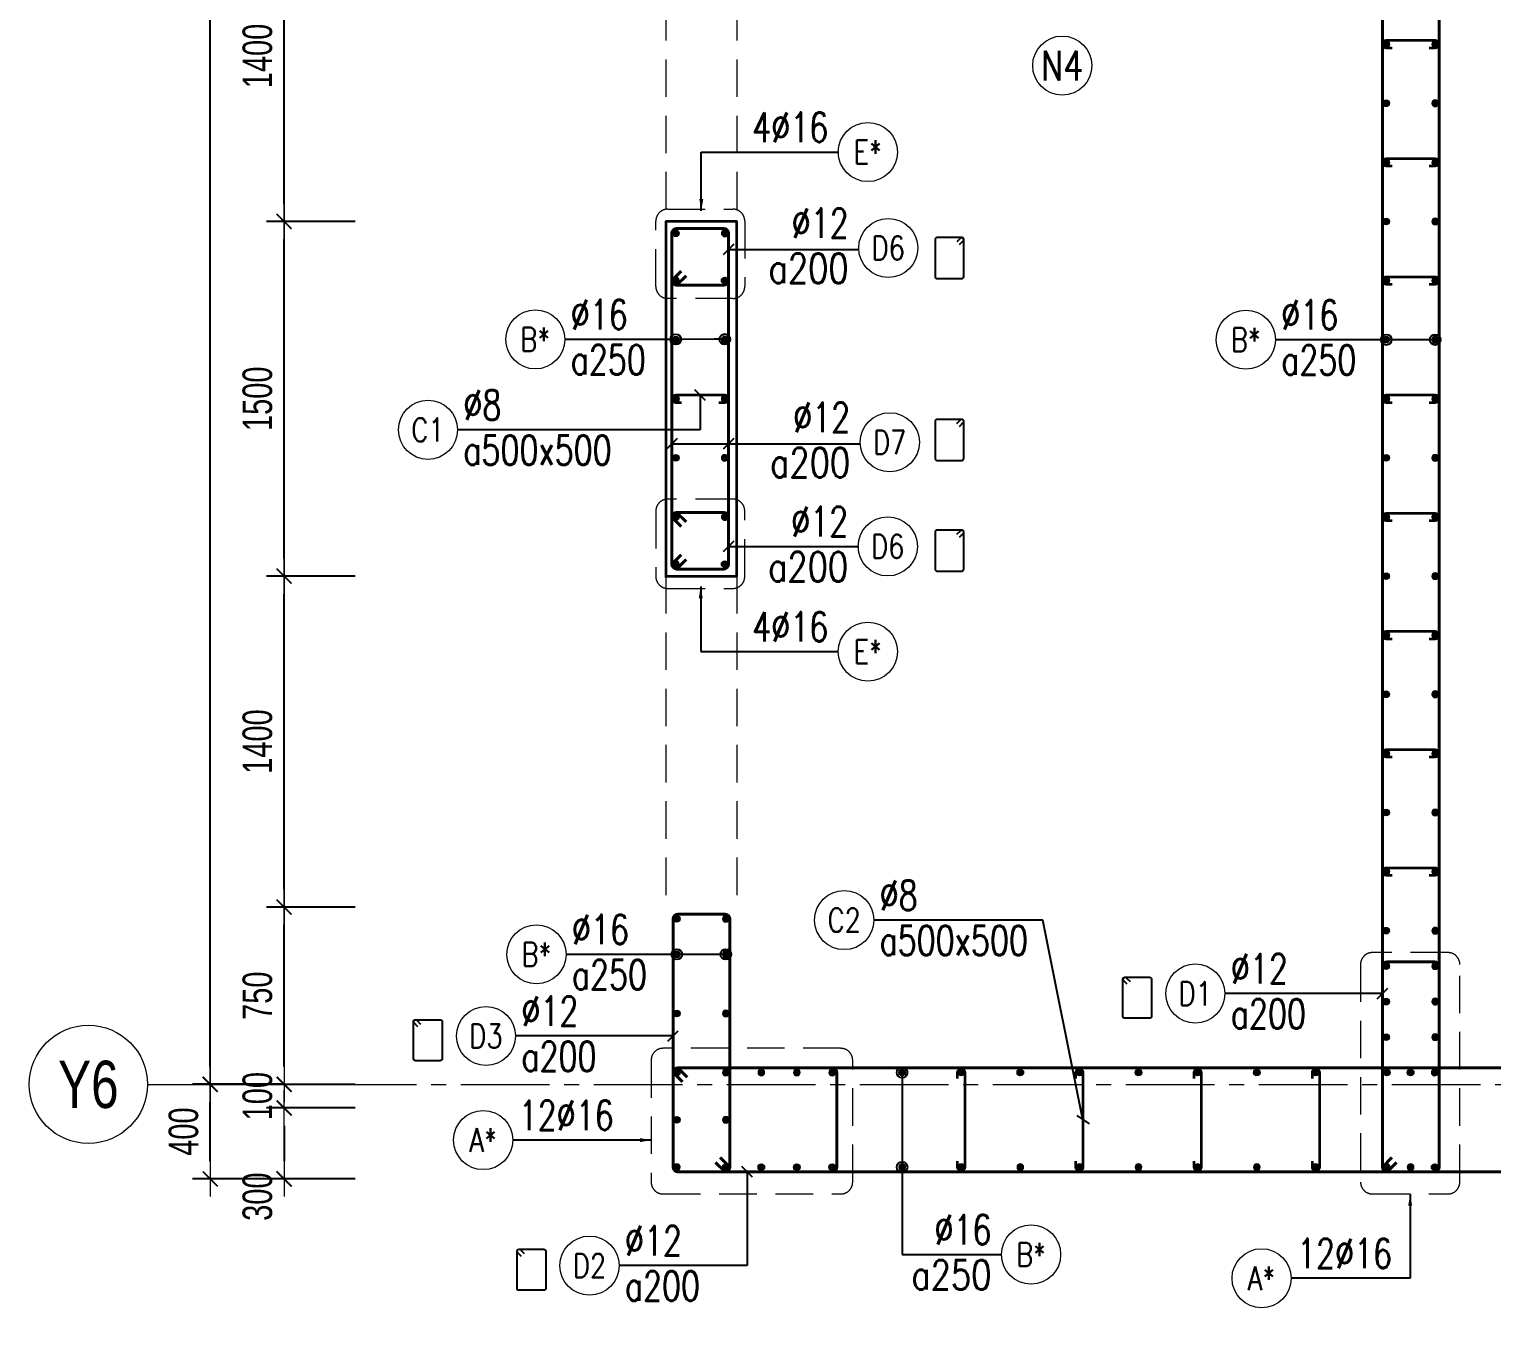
# Model space of a CAD drawing. Header units: millimetres. Extents: x 738475 to 1279438, y -34239 to 156422.
# Drawn here: x 1218065 to 1224250, y 134863 to 140343 of the extents above; entities that cross this region are included whole.
import ezdxf
from ezdxf.enums import TextEntityAlignment as Align

# ---------------------------------------------------------------- set-up
doc = ezdxf.new("R2010")
doc.units = ezdxf.units.MM
doc.header["$MEASUREMENT"] = 0
doc.linetypes.add('HIDDEN2', pattern=[4.7625, 3.175, -1.5875])
doc.linetypes.add('OF_Grid_1$0$CENTER2', pattern=[1.125, 0.75, -0.125, 0.125, -0.125])
doc.layers.get('0').update_dxf_attribs({"lineweight": 20})
doc.layers.get('Defpoints').update_dxf_attribs({"color": 151, "lineweight": 9})
for name, color, linetype, lineweight in [('KC-LEADER', 153, 'Continuous', 18), ('KC-THEP', 6, 'Continuous', 40), ('NDC_S_BEAM', 3, 'HIDDEN2', 20), ('NDC_S_DIM', 1, 'Continuous', 15), ('NDC_S_HIDDEN', 8, 'HIDDEN2', 13), ('NDC_S_LEADER', 1, 'Continuous', 15), ('NDC_S_REBAR', 4, 'Continuous', 35), ('NDC_S_STIRRUP', 4, 'Continuous', 40), ('NDC_S_VN TEXT', 7, 'Continuous', 20), ('NDC_S_WALL', 6, 'Continuous', 35), ('OF_Grid_1$0$NDC_S_AXIS', 5, 'OF_Grid_1$0$CENTER2', 13), ('OF_Grid_1$0$NDC_S_SYMBOL', 1, 'Continuous', 15), ('OF_Grid_1$0$NDC_S_TEXT SYMBOL', 7, 'Continuous', 20)]:
    doc.layers.add(name, color=color, linetype=linetype, lineweight=lineweight)
doc.layers.add('Ligature', color=1, linetype='Continuous')
doc.styles.add('NDC_ARIAL', font='arial.ttf', dxfattribs={"width": 0.85})
doc.styles.add('NDC_DIM', font='', dxfattribs={"width": 0.75})
doc.styles.add('NDC_EN TXT', font='romans.shx', dxfattribs={"width": 0.8})
doc.styles.add('OF_Grid_1$0$NDC_ANNO', font='', dxfattribs={"width": 0.8})
doc.styles.get('NDC_DIM').set_extended_font_data('Dotum')
doc.styles.get('OF_Grid_1$0$NDC_ANNO').set_extended_font_data('Dotum')
doc.dimstyles.new('NDC_1-50', dxfattribs={"dimscale": 50, "dimtxt": 2.5, "dimasz": 1, "dimexe": 1.5, "dimexo": 0, "dimgap": 0.8, "dimtad": 1, "dimdec": 0, "dimdsep": 46, "dimtxsty": 'NDC_ARIAL', "dimblk": 'DIMMARK', "dimcen": 49999.938995, "dimdle": 1.5, "dimclrd": 1, "dimclre": 1, "dimclrt": 3, "dimadec": 0, "dimazin": 0, "dimtfac": 1, "dimtdec": 0, "dimtix": 1, "dimtmove": 2, "dimatfit": 3, "dimfxl": 1, "dimarcsym": 0})
doc.dimstyles.new('NDC_dim_30', dxfattribs={"dimscale": 30, "dimtxt": 2.5, "dimasz": 1.5, "dimexe": 1.5, "dimexo": 2.5, "dimgap": 1, "dimtad": 1, "dimdec": 0, "dimzin": 0, "dimdsep": 46, "dimtxsty": 'NDC_DIM', "dimblk": 'DIMMARK', "dimcen": 0.09, "dimdle": 1.2, "dimclrd": 1, "dimclre": 1, "dimclrt": 3, "dimadec": 0, "dimazin": 0, "dimtfac": 1, "dimtdec": 0, "dimtix": 1, "dimtofl": 0, "dimtmove": 0, "dimatfit": 3, "dimfxl": 6, "dimfxlon": 1, "dimtolj": 1, "dimtzin": 0, "dimarcsym": 0})
doc.dimstyles.new('NDC_dim_50', dxfattribs={"dimscale": 50, "dimtxt": 2.5, "dimasz": 1.5, "dimexe": 1.5, "dimexo": 2.5, "dimgap": 1, "dimtad": 1, "dimdec": 0, "dimzin": 0, "dimdsep": 46, "dimtxsty": 'NDC_DIM', "dimblk": 'DIMMARK', "dimcen": 0.09, "dimdle": 1.2, "dimclrd": 1, "dimclre": 1, "dimclrt": 3, "dimadec": 0, "dimazin": 0, "dimtfac": 1, "dimtdec": 0, "dimtix": 1, "dimtofl": 0, "dimtmove": 0, "dimatfit": 3, "dimfxl": 6, "dimfxlon": 1, "dimtolj": 1, "dimtzin": 0, "dimarcsym": 0})

# ---------------------------------------------------------------- blocks, each defined once
blk = doc.blocks.new('THEP')
at = {"layer": 'KC-LEADER', "color": 6}
blk.add_circle((0, 0), 14, dxfattribs=at)
at = {"layer": 'KC-THEP'}
for p, q in [((-14, 0), (14, 0)), ((9.9, 9.9), (-9.9, -9.9)), ((-9.9, 9.9), (9.9, -9.9)), ((0, 14), (0, -14))]:
    blk.add_line(p, q, dxfattribs=at)
blk = doc.blocks.new('DIMMARK')
at = {"layer": 'NDC_S_DIM', "color": 1}
blk.add_line((-1.5, 0), (1, 0), dxfattribs=at)
at = {"layer": 'NDC_S_DIM', "color": 2, "const_width": 0.1}
blk.add_lwpolyline([(-0.424, -0.424), (0.424, 0.424)], dxfattribs=at)
blk = doc.blocks.new('*U13')
blk.add_circle((-2.5, 0), 2.5)
at = {"layer": 'NDC_S_VN TEXT', "color": 3, "style": 'NDC_EN TXT', "width": 0.75}
blk.add_attdef('DK1', (0.5, 0.85), '', height=2.5, dxfattribs=at)
at = {"layer": 'NDC_S_VN TEXT', "color": 7, "style": 'NDC_EN TXT', "width": 0.8}
blk.add_attdef('SH2', text='', height=2, dxfattribs=at).set_placement((-2.5, 0), align=Align.MIDDLE)
blk = doc.blocks.new('*U11')
blk.add_circle((-2.5, 0), 2.5)
at = {"layer": 'NDC_S_VN TEXT', "color": 3, "style": 'NDC_EN TXT', "width": 0.75}
for tag, p in [('DK1', (0.5, 0.85)), ('KC1', (0.5, -2.97))]:
    blk.add_attdef(tag, p, '', height=2.5, dxfattribs=at)
at = {"layer": 'NDC_S_VN TEXT', "color": 7, "style": 'NDC_EN TXT', "width": 0.8}
blk.add_attdef('SH2', text='', height=2, dxfattribs=at).set_placement((-2.5, 0), align=Align.MIDDLE)
blk = doc.blocks.new('*U10')
blk.add_circle((2.5, 0), 2.5)
at = {"layer": 'NDC_S_VN TEXT', "color": 3, "style": 'NDC_EN TXT'}
for tag, width, p in [('DK2', 0.75, (-0.85, 0.85)), ('KC2', 0.8, (-0.85, -2.97))]:
    blk.add_attdef(tag, text='', height=2.5, dxfattribs=dict(at, width=width)).set_placement(p, align=Align.RIGHT)
at = {"layer": 'NDC_S_VN TEXT', "color": 7, "style": 'NDC_EN TXT', "width": 0.8}
blk.add_attdef('SH3', text='', height=2, dxfattribs=at).set_placement((2.5, 0), align=Align.MIDDLE)
blk = doc.blocks.new('*D340')
at = {"layer": 'Defpoints', "color": 0, "transparency": 16777216}
for p in [(1221057.2, 135980.2), (1220757.2, 135480.2), (1221057.2, 134320.2)]:
    blk.add_point(p, dxfattribs=at)
at = {"layer": 'NDC_S_DIM', "color": 1, "lineweight": -2, "transparency": 16777216}
for p, q in [((1220757.2, 134620.2), (1220757.2, 134245.2)), ((1221057.2, 134620.2), (1221057.2, 134245.2)), ((1220682.2, 134320.2), (1220607.2, 134320.2)), ((1221132.2, 134320.2), (1221207.2, 134320.2))]:
    blk.add_line(p, q, dxfattribs=at)
at = {"layer": 'NDC_S_DIM', "color": 1, "lineweight": -2, "transparency": 16777216, "xscale": 75, "yscale": 75, "zscale": 75}
blk.add_blockref('DIMMARK', (1220757.2, 134320.2), dxfattribs=at)
at = {"layer": 'NDC_S_DIM', "color": 1, "lineweight": -2, "transparency": 16777216, "xscale": 75, "yscale": 75, "zscale": 75, "rotation": 180}
blk.add_blockref('DIMMARK', (1221057.2, 134320.2), dxfattribs=at)
at = {"layer": 'NDC_S_DIM', "color": 3, "transparency": 16777216, "insert": (1220907.2, 134432.8), "char_height": 125, "attachment_point": 5, "style": 'NDC_DIM'}
blk.add_mtext('\\A1;300', dxfattribs=at)
blk = doc.blocks.new('*D341')
at = {"layer": 'Defpoints', "color": 0, "transparency": 16777216}
for p in [(1221057.2, 135980.2), (1221557, 134557), (1221557, 134320.2)]:
    blk.add_point(p, dxfattribs=at)
at = {"layer": 'NDC_S_DIM', "color": 1, "lineweight": -2, "transparency": 16777216}
for p, q in [((1221057.2, 134620.2), (1221057.2, 134245.2)), ((1221557, 134432), (1221557, 134245.2)), ((1221132.2, 134320.2), (1221482, 134320.2))]:
    blk.add_line(p, q, dxfattribs=at)
at = {"layer": 'NDC_S_DIM', "color": 1, "lineweight": -2, "transparency": 16777216, "xscale": 75, "yscale": 75, "zscale": 75, "rotation": 180}
blk.add_blockref('DIMMARK', (1221057.2, 134320.2), dxfattribs=at)
at = {"layer": 'NDC_S_DIM', "color": 1, "lineweight": -2, "transparency": 16777216, "xscale": 75, "yscale": 75, "zscale": 75}
blk.add_blockref('DIMMARK', (1221557, 134320.2), dxfattribs=at)
at = {"layer": 'NDC_S_DIM', "color": 3, "transparency": 16777216, "insert": (1221307.1, 134432.8), "char_height": 125, "attachment_point": 5, "style": 'NDC_DIM'}
blk.add_mtext('\\A1;500', dxfattribs=at)
blk = doc.blocks.new('*D342')
at = {"layer": 'Defpoints', "color": 0, "transparency": 16777216}
for p in [(1223757.2, 135980.2), (1221557, 134557), (1223757.2, 134320.2)]:
    blk.add_point(p, dxfattribs=at)
at = {"layer": 'NDC_S_DIM', "color": 1, "lineweight": -2, "transparency": 16777216}
for p, q in [((1223757.2, 134620.2), (1223757.2, 134245.2)), ((1221557, 134432), (1221557, 134245.2)), ((1221632, 134320.2), (1223682.2, 134320.2))]:
    blk.add_line(p, q, dxfattribs=at)
at = {"layer": 'NDC_S_DIM', "color": 1, "lineweight": -2, "transparency": 16777216, "xscale": 75, "yscale": 75, "zscale": 75, "rotation": 180}
blk.add_blockref('DIMMARK', (1221557, 134320.2), dxfattribs=at)
at = {"layer": 'NDC_S_DIM', "color": 1, "lineweight": -2, "transparency": 16777216, "xscale": 75, "yscale": 75, "zscale": 75}
blk.add_blockref('DIMMARK', (1223757.2, 134320.2), dxfattribs=at)
at = {"layer": 'NDC_S_DIM', "color": 3, "transparency": 16777216, "insert": (1222657.1, 134432.8), "char_height": 125, "attachment_point": 5, "style": 'NDC_DIM'}
blk.add_mtext('\\A1;2200', dxfattribs=at)
blk = doc.blocks.new('*D343')
at = {"layer": 'Defpoints', "color": 0, "transparency": 16777216}
for p in [(1223757.2, 135980.2), (1224057.2, 135980.2), (1224057.2, 134320.2)]:
    blk.add_point(p, dxfattribs=at)
at = {"layer": 'NDC_S_DIM', "color": 1, "lineweight": -2, "transparency": 16777216}
for p, q in [((1223757.2, 134620.2), (1223757.2, 134245.2)), ((1224057.2, 134620.2), (1224057.2, 134245.2)), ((1223682.2, 134320.2), (1223607.2, 134320.2)), ((1224132.2, 134320.2), (1224207.2, 134320.2))]:
    blk.add_line(p, q, dxfattribs=at)
at = {"layer": 'NDC_S_DIM', "color": 1, "lineweight": -2, "transparency": 16777216, "xscale": 75, "yscale": 75, "zscale": 75}
blk.add_blockref('DIMMARK', (1223757.2, 134320.2), dxfattribs=at)
at = {"layer": 'NDC_S_DIM', "color": 1, "lineweight": -2, "transparency": 16777216, "xscale": 75, "yscale": 75, "zscale": 75, "rotation": 180}
blk.add_blockref('DIMMARK', (1224057.2, 134320.2), dxfattribs=at)
at = {"layer": 'NDC_S_DIM', "color": 3, "transparency": 16777216, "insert": (1223907.2, 134432.8), "char_height": 125, "attachment_point": 5, "style": 'NDC_DIM'}
blk.add_mtext('\\A1;300', dxfattribs=at)
blk = doc.blocks.new('*D344')
at = {"layer": 'Defpoints', "color": 0, "transparency": 16777216}
for p in [(1224057.2, 135980.2), (1226256.9, 135928.5), (1226256.9, 134320.2)]:
    blk.add_point(p, dxfattribs=at)
at = {"layer": 'NDC_S_DIM', "color": 1, "lineweight": -2, "transparency": 16777216}
for p, q in [((1224057.2, 134620.2), (1224057.2, 134245.2)), ((1226256.9, 134620.2), (1226256.9, 134245.2)), ((1224132.2, 134320.2), (1226181.9, 134320.2))]:
    blk.add_line(p, q, dxfattribs=at)
at = {"layer": 'NDC_S_DIM', "color": 1, "lineweight": -2, "transparency": 16777216, "xscale": 75, "yscale": 75, "zscale": 75, "rotation": 180}
blk.add_blockref('DIMMARK', (1224057.2, 134320.2), dxfattribs=at)
at = {"layer": 'NDC_S_DIM', "color": 1, "lineweight": -2, "transparency": 16777216, "xscale": 75, "yscale": 75, "zscale": 75}
blk.add_blockref('DIMMARK', (1226256.9, 134320.2), dxfattribs=at)
at = {"layer": 'NDC_S_DIM', "color": 3, "transparency": 16777216, "insert": (1225157.1, 134432.8), "char_height": 125, "attachment_point": 5, "style": 'NDC_DIM'}
blk.add_mtext('\\A1;2200', dxfattribs=at)
blk = doc.blocks.new('*D347')
at = {"layer": 'Defpoints', "color": 0, "transparency": 16777216}
for p in [(1220757.2, 135480.2), (1227057.2, 135480.2), (1227057.2, 133959.9)]:
    blk.add_point(p, dxfattribs=at)
at = {"layer": 'NDC_S_DIM', "color": 1, "lineweight": -2, "transparency": 16777216}
for p, q in [((1220757.2, 134259.9), (1220757.2, 133884.9)), ((1227057.2, 134259.9), (1227057.2, 133884.9)), ((1220832.2, 133959.9), (1226982.2, 133959.9))]:
    blk.add_line(p, q, dxfattribs=at)
at = {"layer": 'NDC_S_DIM', "color": 1, "lineweight": -2, "transparency": 16777216, "xscale": 75, "yscale": 75, "zscale": 75, "rotation": 180}
blk.add_blockref('DIMMARK', (1220757.2, 133959.9), dxfattribs=at)
at = {"layer": 'NDC_S_DIM', "color": 1, "lineweight": -2, "transparency": 16777216, "xscale": 75, "yscale": 75, "zscale": 75}
blk.add_blockref('DIMMARK', (1227057.2, 133959.9), dxfattribs=at)
at = {"layer": 'NDC_S_DIM', "color": 3, "transparency": 16777216, "insert": (1223907.2, 134072.5), "char_height": 125, "attachment_point": 5, "style": 'NDC_DIM'}
blk.add_mtext('\\A1;6300', dxfattribs=at)
blk = doc.blocks.new('*U9')
blk.add_circle((2.5, 0), 2.5)
at = {"layer": 'NDC_S_VN TEXT', "color": 3, "style": 'NDC_EN TXT', "width": 0.75}
blk.add_attdef('DK2', text='', height=2.5, dxfattribs=at).set_placement((-0.85, 0.85), align=Align.RIGHT)
at = {"layer": 'NDC_S_VN TEXT', "color": 7, "style": 'NDC_EN TXT', "width": 0.8}
blk.add_attdef('SH3', text='', height=2, dxfattribs=at).set_placement((2.5, 0), align=Align.MIDDLE)
blk = doc.blocks.new('*U15')
at = {"layer": 'OF_Grid_1$0$NDC_S_SYMBOL'}
blk.add_line((5, 0), (9, 0), dxfattribs=at)
blk.add_circle((0, 0), 5, dxfattribs=at)
at = {"layer": 'OF_Grid_1$0$NDC_S_TEXT SYMBOL', "color": 7, "style": 'OF_Grid_1$0$NDC_ANNO', "width": 0.8}
blk.add_attdef('GRID', text='', height=4, rotation=270, dxfattribs=at).set_placement((0, 0), align=Align.MIDDLE)
blk = doc.blocks.new('*D357')
at = {"layer": 'Defpoints', "color": 0, "ltscale": 200, "transparency": 16777216}
for p in [(1221495.9, 135880.2), (1219142.6, 135780.2), (1221057.2, 135780.2)]:
    blk.add_point(p, dxfattribs=at)
at = {"layer": 'NDC_S_DIM', "color": 1, "lineweight": -2, "ltscale": 200, "transparency": 16777216}
for p, q in [((1219142.6, 135955.2), (1219142.6, 136030.2)), ((1219442.6, 135880.2), (1219067.6, 135880.2)), ((1219442.6, 135780.2), (1219067.6, 135780.2)), ((1219142.6, 135705.2), (1219142.6, 135630.2))]:
    blk.add_line(p, q, dxfattribs=at)
at = {"layer": 'NDC_S_DIM', "color": 1, "lineweight": -2, "ltscale": 200, "transparency": 16777216, "xscale": 75, "yscale": 75, "zscale": 75}
for p, rotation in [((1219142.6, 135880.2), 270), ((1219142.6, 135780.2), 90)]:
    blk.add_blockref('DIMMARK', p, dxfattribs=dict(at, rotation=rotation))
at = {"layer": 'NDC_S_DIM', "color": 3, "ltscale": 200, "transparency": 16777216, "insert": (1219030.1, 135830.2), "char_height": 125, "attachment_point": 5, "rotation": 90, "style": 'NDC_DIM'}
blk.add_mtext('\\A1;100', dxfattribs=at)
blk = doc.blocks.new('*D358')
at = {"layer": 'Defpoints', "color": 0, "ltscale": 200, "transparency": 16777216}
for p in [(1221057.2, 135780.2), (1219142.6, 135480.2), (1220819.3, 135480.2)]:
    blk.add_point(p, dxfattribs=at)
at = {"layer": 'NDC_S_DIM', "color": 1, "lineweight": -2, "ltscale": 200, "transparency": 16777216}
for p, q in [((1219442.6, 135780.2), (1219067.6, 135780.2)), ((1219142.6, 135705.2), (1219142.6, 135555.2)), ((1219442.6, 135480.2), (1219067.6, 135480.2))]:
    blk.add_line(p, q, dxfattribs=at)
at = {"layer": 'NDC_S_DIM', "color": 1, "lineweight": -2, "ltscale": 200, "transparency": 16777216, "xscale": 75, "yscale": 75, "zscale": 75}
for p, rotation in [((1219142.6, 135780.2), 90), ((1219142.6, 135480.2), 270)]:
    blk.add_blockref('DIMMARK', p, dxfattribs=dict(at, rotation=rotation))
at = {"layer": 'NDC_S_DIM', "color": 3, "ltscale": 200, "transparency": 16777216, "insert": (1219030.1, 135405.2), "char_height": 125, "attachment_point": 5, "rotation": 90, "style": 'NDC_DIM'}
blk.add_mtext('\\A1;300', dxfattribs=at)
blk = doc.blocks.new('*D359')
at = {"layer": 'Defpoints', "color": 0, "ltscale": 200, "transparency": 16777216}
for p in [(1218830.1, 135880.4), (1220871.2, 135880.4), (1220839.5, 135480.2)]:
    blk.add_point(p, dxfattribs=at)
at = {"layer": 'NDC_S_DIM', "color": 1, "lineweight": -2, "ltscale": 200, "transparency": 16777216}
for p, q in [((1219130.1, 135880.4), (1218755.1, 135880.4)), ((1218830.1, 135555.2), (1218830.1, 135805.4)), ((1219130.1, 135480.2), (1218755.1, 135480.2))]:
    blk.add_line(p, q, dxfattribs=at)
at = {"layer": 'NDC_S_DIM', "color": 1, "lineweight": -2, "ltscale": 200, "transparency": 16777216, "xscale": 75, "yscale": 75, "zscale": 75}
for p, rotation in [((1218830.1, 135880.4), 90), ((1218830.1, 135480.2), 270)]:
    blk.add_blockref('DIMMARK', p, dxfattribs=dict(at, rotation=rotation))
at = {"layer": 'NDC_S_DIM', "color": 3, "ltscale": 200, "transparency": 16777216, "insert": (1218717.5, 135680.3), "char_height": 125, "attachment_point": 5, "rotation": 90, "style": 'NDC_DIM'}
blk.add_mtext('\\A1;400', dxfattribs=at)
blk = doc.blocks.new('*D360')
at = {"layer": 'Defpoints', "color": 0, "ltscale": 200, "transparency": 16777216}
for p in [(1218830.1, 147480.2), (1220871.1, 147480.2), (1220871.2, 135880.4)]:
    blk.add_point(p, dxfattribs=at)
at = {"layer": 'NDC_S_DIM', "color": 1, "lineweight": -2, "ltscale": 200, "transparency": 16777216}
for p, q in [((1219130.1, 147480.2), (1218755.1, 147480.2)), ((1218830.1, 135955.4), (1218830.1, 147405.2)), ((1219130.1, 135880.4), (1218755.1, 135880.4))]:
    blk.add_line(p, q, dxfattribs=at)
at = {"layer": 'NDC_S_DIM', "color": 1, "lineweight": -2, "ltscale": 200, "transparency": 16777216, "xscale": 75, "yscale": 75, "zscale": 75}
for p, rotation in [((1218830.1, 147480.2), 90), ((1218830.1, 135880.4), 270)]:
    blk.add_blockref('DIMMARK', p, dxfattribs=dict(at, rotation=rotation))
at = {"layer": 'NDC_S_DIM', "color": 3, "ltscale": 200, "transparency": 16777216, "insert": (1218717.5, 141680.3), "char_height": 125, "attachment_point": 5, "rotation": 90, "style": 'NDC_DIM'}
blk.add_mtext('\\A1;11600', dxfattribs=at)
blk = doc.blocks.new('*D368')
at = {"layer": 'Defpoints', "color": 0, "ltscale": 200, "transparency": 16777216}
for p in [(1219142.6, 136630.2), (1221057.2, 136630.2), (1221495.9, 135880.2)]:
    blk.add_point(p, dxfattribs=at)
at = {"layer": 'NDC_S_DIM', "color": 1, "lineweight": -2, "ltscale": 200, "transparency": 16777216}
for p, q in [((1219442.6, 136630.2), (1219067.6, 136630.2)), ((1219142.6, 135955.2), (1219142.6, 136555.2)), ((1219442.6, 135880.2), (1219067.6, 135880.2))]:
    blk.add_line(p, q, dxfattribs=at)
at = {"layer": 'NDC_S_DIM', "color": 1, "lineweight": -2, "ltscale": 200, "transparency": 16777216, "xscale": 75, "yscale": 75, "zscale": 75}
for p, rotation in [((1219142.6, 136630.2), 90), ((1219142.6, 135880.2), 270)]:
    blk.add_blockref('DIMMARK', p, dxfattribs=dict(at, rotation=rotation))
at = {"layer": 'NDC_S_DIM', "color": 3, "ltscale": 200, "transparency": 16777216, "insert": (1219030.1, 136255.2), "char_height": 125, "attachment_point": 5, "rotation": 90, "style": 'NDC_DIM'}
blk.add_mtext('\\A1;750', dxfattribs=at)
blk = doc.blocks.new('*D369')
at = {"layer": 'Defpoints', "color": 0, "ltscale": 200, "transparency": 16777216}
for p in [(1219142.6, 138030.2), (1221057.2, 138030.2), (1221057.2, 136630.2)]:
    blk.add_point(p, dxfattribs=at)
at = {"layer": 'NDC_S_DIM', "color": 1, "lineweight": -2, "ltscale": 200, "transparency": 16777216}
for p, q in [((1219442.6, 138030.2), (1219067.6, 138030.2)), ((1219142.6, 136705.2), (1219142.6, 137955.2)), ((1219442.6, 136630.2), (1219067.6, 136630.2))]:
    blk.add_line(p, q, dxfattribs=at)
at = {"layer": 'NDC_S_DIM', "color": 1, "lineweight": -2, "ltscale": 200, "transparency": 16777216, "xscale": 75, "yscale": 75, "zscale": 75}
for p, rotation in [((1219142.6, 138030.2), 90), ((1219142.6, 136630.2), 270)]:
    blk.add_blockref('DIMMARK', p, dxfattribs=dict(at, rotation=rotation))
at = {"layer": 'NDC_S_DIM', "color": 3, "ltscale": 200, "transparency": 16777216, "insert": (1219030.1, 137330.2), "char_height": 125, "attachment_point": 5, "rotation": 90, "style": 'NDC_DIM'}
blk.add_mtext('\\A1;1400', dxfattribs=at)
blk = doc.blocks.new('*D370')
at = {"layer": 'Defpoints', "color": 0, "ltscale": 200, "transparency": 16777216}
for p in [(1219142.6, 139530.4), (1221029.4, 139530.4), (1221057.2, 138030.2)]:
    blk.add_point(p, dxfattribs=at)
at = {"layer": 'NDC_S_DIM', "color": 1, "lineweight": -2, "ltscale": 200, "transparency": 16777216}
for p, q in [((1219442.6, 139530.4), (1219067.6, 139530.4)), ((1219142.6, 138105.2), (1219142.6, 139455.4)), ((1219442.6, 138030.2), (1219067.6, 138030.2))]:
    blk.add_line(p, q, dxfattribs=at)
at = {"layer": 'NDC_S_DIM', "color": 1, "lineweight": -2, "ltscale": 200, "transparency": 16777216, "xscale": 75, "yscale": 75, "zscale": 75}
for p, rotation in [((1219142.6, 139530.4), 90), ((1219142.6, 138030.2), 270)]:
    blk.add_blockref('DIMMARK', p, dxfattribs=dict(at, rotation=rotation))
at = {"layer": 'NDC_S_DIM', "color": 3, "ltscale": 200, "transparency": 16777216, "insert": (1219030.1, 138780.3), "char_height": 125, "attachment_point": 5, "rotation": 90, "style": 'NDC_DIM'}
blk.add_mtext('\\A1;1500', dxfattribs=at)
blk = doc.blocks.new('*D371')
at = {"layer": 'Defpoints', "color": 0, "ltscale": 200, "transparency": 16777216}
for p in [(1219142.6, 140930.2), (1221029.4, 140930.2), (1221029.4, 139530.4)]:
    blk.add_point(p, dxfattribs=at)
at = {"layer": 'NDC_S_DIM', "color": 1, "lineweight": -2, "ltscale": 200, "transparency": 16777216}
for p, q in [((1219442.6, 140930.2), (1219067.6, 140930.2)), ((1219142.6, 139605.4), (1219142.6, 140855.2)), ((1219442.6, 139530.4), (1219067.6, 139530.4))]:
    blk.add_line(p, q, dxfattribs=at)
at = {"layer": 'NDC_S_DIM', "color": 1, "lineweight": -2, "ltscale": 200, "transparency": 16777216, "xscale": 75, "yscale": 75, "zscale": 75}
for p, rotation in [((1219142.6, 140930.2), 90), ((1219142.6, 139530.4), 270)]:
    blk.add_blockref('DIMMARK', p, dxfattribs=dict(at, rotation=rotation))
at = {"layer": 'NDC_S_DIM', "color": 3, "ltscale": 200, "transparency": 16777216, "insert": (1219030.1, 140230.3), "char_height": 125, "attachment_point": 5, "rotation": 90, "style": 'NDC_DIM'}
blk.add_mtext('\\A1;1400', dxfattribs=at)

msp = doc.modelspace()

# ---------------------------------------------------------------- linework, layer by layer
msp.add_circle((1222433.381, 140189.525), 125)
at = {"layer": 'Ligature'}
for points in [[(1221998.406, 139432.383), (1222014.372, 139448.349, 0.66817864), (1222008.599, 139462.287), (1221903.97, 139462.287, 0.41421356), (1221895.805, 139454.122), (1221895.805, 139297.015, 0.41421356), (1221903.97, 139288.85), (1222008.599, 139288.85, 0.41421356), (1222016.763, 139297.015), (1222016.763, 139454.122, 0.66817864), (1222002.825, 139459.896), (1221986.859, 139443.93)], [(1221998.378, 138663.234), (1222014.344, 138679.2, 0.66817864), (1222008.57, 138693.138), (1221903.942, 138693.138, 0.41421356), (1221895.777, 138684.974), (1221895.777, 138527.866, 0.41421356), (1221903.942, 138519.701), (1222008.571, 138519.701, 0.41421356), (1222016.735, 138527.866), (1222016.735, 138684.974, 0.66817864), (1222002.797, 138690.747), (1221986.831, 138674.781)], [(1221998.378, 138194.659), (1222014.344, 138210.624, 0.66817864), (1222008.57, 138224.563), (1221903.942, 138224.563, 0.41421356), (1221895.777, 138216.398), (1221895.777, 138059.29, 0.41421356), (1221903.942, 138051.125), (1222008.571, 138051.125, 0.41421356), (1222016.735, 138059.29), (1222016.735, 138216.398, 0.66817864), (1222002.797, 138222.171), (1221986.831, 138206.205)], [(1222708.371, 136303.362), (1222692.405, 136319.328, -0.66817864), (1222698.179, 136333.266), (1222802.807, 136333.266, -0.41421356), (1222810.972, 136325.102), (1222810.972, 136167.994, -0.41421356), (1222802.807, 136159.829), (1222698.179, 136159.829, -0.41421356), (1222690.014, 136167.994), (1222690.014, 136325.102, -0.66817864), (1222703.952, 136330.875), (1222719.918, 136314.909)], [(1219708.371, 136123.779), (1219692.405, 136139.745, -0.66817864), (1219698.179, 136153.683), (1219802.807, 136153.683, -0.41421356), (1219810.972, 136145.518), (1219810.972, 135988.41, -0.41421356), (1219802.807, 135980.246), (1219698.179, 135980.246, -0.41421356), (1219690.014, 135988.41), (1219690.014, 136145.518, -0.66817864), (1219703.952, 136151.291), (1219719.918, 136135.326)], [(1220146.183, 135152.613), (1220130.217, 135168.579, -0.66817864), (1220135.991, 135182.517), (1220240.62, 135182.517, -0.41421356), (1220248.784, 135174.352), (1220248.784, 135017.245, -0.41421356), (1220240.62, 135009.08), (1220135.991, 135009.08, -0.41421356), (1220127.826, 135017.245), (1220127.826, 135174.352, -0.66817864), (1220141.764, 135180.126), (1220157.73, 135164.16)]]:
    msp.add_lwpolyline(points, format="xyb", dxfattribs=at)
at = {"layer": 'NDC_S_BEAM', "ltscale": 50}
for p, q in [((1220757.232, 140930.175), (1220757.232, 139530.175)), ((1221057.232, 140930.175), (1221057.232, 139530.175)), ((1220757.232, 138030.175), (1220757.232, 136630.175)), ((1221057.232, 138030.175), (1221057.232, 136630.175))]:
    msp.add_line(p, q, dxfattribs=at)
at = {"layer": 'NDC_S_HIDDEN', "ltscale": 50}
for points in [[(1220764.737, 139582.234), (1221040.58, 139582.234, -0.41421356), (1221090.58, 139532.234), (1221090.58, 139254.685, -0.41421356), (1221040.58, 139204.685), (1220764.737, 139204.685, -0.41421356), (1220714.737, 139254.685), (1220714.737, 139532.234, -0.41421356)], [(1220764.737, 137978.115), (1221040.58, 137978.115, 0.41421356), (1221090.58, 138028.115), (1221090.58, 138305.665, 0.41421356), (1221040.58, 138355.665), (1220764.737, 138355.665, 0.41421356), (1220714.737, 138305.665), (1220714.737, 138028.115, 0.41421356)], [(1223744.862, 135416.774), (1224064.705, 135416.774, 0.41421356), (1224114.705, 135466.774), (1224114.705, 136387.526, 0.41421356), (1224064.705, 136437.526), (1223744.862, 136437.526, 0.41421356), (1223694.862, 136387.526), (1223694.862, 135466.774, 0.41421356)], [(1220744.862, 135416.774), (1221497.073, 135416.774, 0.41421356), (1221547.073, 135466.774), (1221547.073, 135982.581, 0.41421356), (1221497.073, 136032.581), (1220744.862, 136032.581, 0.41421356), (1220694.862, 135982.581), (1220694.862, 135466.774, 0.41421356)]]:
    msp.add_lwpolyline(points, format="xyb", close=True, dxfattribs=at)
at = {"layer": 'NDC_S_REBAR'}
for points in [[(1223985.744, 140265.175), (1224010.744, 140265.175, 1), (1224010.744, 140295.175), (1223803.72, 140295.175, 1), (1223803.72, 140265.175), (1223828.72, 140265.175)], [(1223985.744, 139765.175), (1224010.744, 139765.175, 1), (1224010.744, 139795.175), (1223803.72, 139795.175, 1), (1223803.72, 139765.175), (1223828.72, 139765.175)], [(1223985.744, 139265.175), (1224010.744, 139265.175, 1), (1224010.744, 139295.175), (1223803.72, 139295.175, 1), (1223803.72, 139265.175), (1223828.72, 139265.175)], [(1220980.885, 138765.175), (1221005.885, 138765.175, 1), (1221005.885, 138795.175), (1220798.861, 138795.175, 1), (1220798.861, 138765.175), (1220823.861, 138765.175)], [(1223985.744, 138765.175), (1224010.744, 138765.175, 1), (1224010.744, 138795.175), (1223803.72, 138795.175, 1), (1223803.72, 138765.175), (1223828.72, 138765.175)], [(1223985.744, 138265.175), (1224010.744, 138265.175, 1), (1224010.744, 138295.175), (1223803.72, 138295.175, 1), (1223803.72, 138265.175), (1223828.72, 138265.175)], [(1223985.744, 137765.175), (1224010.744, 137765.175, 1), (1224010.744, 137795.175), (1223803.72, 137795.175, 1), (1223803.72, 137765.175), (1223828.72, 137765.175)], [(1223985.744, 137265.175), (1224010.744, 137265.175, 1), (1224010.744, 137295.175), (1223803.72, 137295.175, 1), (1223803.72, 137265.175), (1223828.72, 137265.175)], [(1223985.744, 136765.175), (1224010.744, 136765.175, 1), (1224010.744, 136795.175), (1223803.72, 136795.175, 1), (1223803.72, 136765.175), (1223828.72, 136765.175)], [(1221991.029, 135905.175), (1221991.029, 135930.175, -1), (1222021.029, 135930.175), (1222021.029, 135530.175, -1), (1221991.029, 135530.175), (1221991.029, 135555.175)], [(1222491.029, 135905.175), (1222491.029, 135930.175, -1), (1222521.029, 135930.175), (1222521.029, 135530.175, -1), (1222491.029, 135530.175), (1222491.029, 135555.175)], [(1222991.029, 135905.175), (1222991.029, 135930.175, -1), (1223021.029, 135930.175), (1223021.029, 135530.175, -1), (1222991.029, 135530.175), (1222991.029, 135555.175)], [(1223491.029, 135905.175), (1223491.029, 135930.175, -1), (1223521.029, 135930.175), (1223521.029, 135530.175, -1), (1223491.029, 135530.175), (1223491.029, 135555.175)]]:
    msp.add_lwpolyline(points, format="xyb", dxfattribs=at)
at = {"layer": 'NDC_S_STIRRUP'}
for points in [[(1223827.232, 135570.175), (1223787.232, 135530.175, 0.41421356), (1223807.232, 135510.175), (1224007.232, 135510.175, 0.41421356), (1224027.232, 135530.175), (1224027.232, 147830.175, 0.41421356), (1224007.232, 147850.175), (1223807.232, 147850.175, 0.41421356), (1223787.232, 147830.175), (1223787.232, 135530.175, 0.41421356), (1223807.232, 135510.175), (1223847.232, 135550.175)], [(1220822.373, 138120.175), (1220782.373, 138080.175, 0.41421356), (1220802.373, 138060.175), (1221002.373, 138060.175, 0.41421356), (1221022.373, 138080.175), (1221022.373, 139480.175, 0.41421356), (1221002.373, 139500.175), (1220802.373, 139500.175, 0.41421356), (1220782.373, 139480.175), (1220782.373, 138080.175, 0.41421356), (1220802.373, 138060.175), (1220842.373, 138100.175)], [(1220822.373, 139320.712), (1220782.373, 139280.712, 0.41421356), (1220802.373, 139260.712), (1221002.373, 139260.712, 0.41421356), (1221022.373, 139280.712), (1221022.373, 139480.175, 0.41421356), (1221002.373, 139500.175), (1220802.373, 139500.175, 0.41421356), (1220782.373, 139480.175), (1220782.373, 139280.712, 0.41421356), (1220802.373, 139260.712), (1220842.373, 139300.712)], [(1220822.373, 138239.638), (1220782.373, 138279.638, -0.41421356), (1220802.373, 138299.638), (1221002.373, 138299.638, -0.41421356), (1221022.373, 138279.638), (1221022.373, 138080.175, -0.41421356), (1221002.373, 138060.175), (1220802.373, 138060.175, -0.41421356), (1220782.373, 138080.175), (1220782.373, 138279.638, -0.41421356), (1220802.373, 138299.638), (1220842.373, 138259.638)], [(1220987.232, 135570.175), (1221027.232, 135530.175, -0.41421356), (1221007.232, 135510.175), (1220807.232, 135510.175, -0.41421356), (1220787.232, 135530.175), (1220787.232, 136580.175, -0.41421356), (1220807.232, 136600.175), (1221007.232, 136600.175, -0.41421356), (1221027.232, 136580.175), (1221027.232, 135530.175, -0.41421356), (1221007.232, 135510.175), (1220967.232, 135550.175)], [(1223827.232, 135570.175), (1223787.232, 135530.175, 0.41421356), (1223807.232, 135510.175), (1224007.232, 135510.175, 0.41421356), (1224027.232, 135530.175), (1224027.232, 136378.785, 0.41421356), (1224007.232, 136398.785), (1223807.232, 136398.785, 0.41421356), (1223787.232, 136378.785), (1223787.232, 135530.175, 0.41421356), (1223807.232, 135510.175), (1223847.232, 135550.175)], [(1226967.232, 135910.175), (1227007.232, 135950.175, -0.41421356), (1227027.232, 135930.175), (1227027.232, 135530.175, -0.41421356), (1227007.232, 135510.175), (1220807.232, 135510.175, -0.41421356), (1220787.232, 135530.175), (1220787.232, 135930.175, -0.41421356), (1220807.232, 135950.175), (1227007.232, 135950.175, -0.41421356), (1227027.232, 135930.175), (1226987.232, 135890.175)], [(1220847.232, 135910.175), (1220807.232, 135950.175, 0.41421356), (1220787.232, 135930.175), (1220787.232, 135530.175, 0.41421356), (1220807.232, 135510.175), (1221460.744, 135510.175, 0.41421356), (1221480.744, 135530.175), (1221480.744, 135930.175, 0.41421356), (1221460.744, 135950.175), (1220807.232, 135950.175, 0.41421356), (1220787.232, 135930.175), (1220827.232, 135890.175)]]:
    msp.add_lwpolyline(points, format="xyb", dxfattribs=at)
at = {"layer": 'NDC_S_WALL'}
msp.add_line((1220752.373, 138030.175), (1221052.373, 138030.175), dxfattribs=at)
at = {"layer": 'NDC_S_WALL', "ltscale": 200}
msp.add_lwpolyline([(1221057.232, 146730.175, 0, 0, 0), (1221057.232, 147380.175, 0, 0, 0), (1223757.232, 147380.175, 0, 0, 0), (1223757.232, 135980.175, 0, 0, 0), (1221057.232, 135980.175, 0, 0, 0), (1221057.232, 136630.175, 0, 0, 0), (1220757.232, 136630.175, 0, 0, 0), (1220757.232, 135480.175, 0, 0, 0), (1227057.232, 135480.175, 0.5, 0.5, 0), (1227057.232, 135480.175, 0, 0, 0), (1227057.232, 136630.175, 0, 0, 0), (1226757.232, 136630.175, 0, 0, 0), (1226757.232, 135980.175, 0.5, 0.5, 0), (1226757.232, 135980.175, 0, 0, 0), (1224057.232, 135980.175, 0, 0, 0), (1224057.232, 147380.175, 0, 0, 0), (1226757.232, 147380.175, 0.5, 0.5, 0), (1226757.232, 147380.175, 0, 0, 0), (1226757.232, 146730.175, 0, 0, 0), (1227057.232, 146730.175, 0, 0, 0), (1227057.232, 147880.175, 0.5, 0.5, 0), (1227057.232, 147880.175, 0, 0, 0), (1220757.232, 147880.175, 0, 0, 0), (1220757.232, 146730.175, 0, 0, 0)], format="xyseb", dxfattribs=at)
msp.add_lwpolyline([(1220757.232, 138030.175), (1221057.232, 138030.175), (1221057.232, 139530.175), (1220757.232, 139530.175), (1220757.232, 138030.175)], dxfattribs=at)
at = {"layer": 'OF_Grid_1$0$NDC_S_AXIS', "ltscale": 500}
msp.add_line((1218764.749, 135880.175), (1228786.137, 135880.175), dxfattribs=at)

# ---------------------------------------------------------------- block references
at = {"layer": 'KC-THEP'}
for p, rotation in [((1223803.72, 140280.175), 189.6685644363809), ((1223803.72, 140030.175), 189.6685644363809), ((1223803.72, 139780.175), 189.6685644363809), ((1223803.72, 139530.175), 189.6685644363809), ((1220798.861, 139480.175), 189.6685644363809), ((1221005.885, 139280.175), 9.668564436380926), ((1223803.72, 139280.175), 189.6685644363809), ((1220798.861, 139030.175), 189.6685644363809), ((1223803.72, 139030.175), 189.6685644363809), ((1220798.861, 138780.175), 189.6685644363809), ((1223803.72, 138780.175), 189.6685644363809), ((1220798.861, 138530.175), 189.6685644363809), ((1223803.72, 138530.175), 189.6685644363809), ((1220798.861, 138280.175), 189.6685644363809), ((1223803.72, 138280.175), 189.6685644363809), ((1221005.885, 138080.175), 9.668564436380946), ((1223803.72, 138030.175), 189.6685644363809), ((1223803.72, 137780.175), 189.6685644363809), ((1223803.72, 137530.175), 189.6685644363809), ((1223803.72, 137280.175), 189.6685644363809), ((1223803.72, 137030.175), 189.6685644363809), ((1223803.72, 136780.175), 189.6685644363809), ((1220803.72, 136580.175), 189.6685644363809), ((1223803.72, 136530.175), 189.6685644363809), ((1220803.72, 136430.175), 189.6685644363809), ((1223803.72, 136380.175), 189.6685644363809), ((1220803.72, 136180.175), 189.6685644363809), ((1223803.72, 136230.175), 189.6685644363809), ((1223803.72, 136080.175), 189.6685644363809), ((1220803.72, 135930.175), 189.6685644363809), ((1221756.029, 135930.175), 189.6685644363809), ((1222006.029, 135930.175), 189.6685644363809), ((1222256.029, 135930.175), 189.6685644363809), ((1222506.029, 135930.175), 189.6685644363809), ((1222756.029, 135930.175), 189.6685644363809), ((1223006.029, 135930.175), 189.6685644363809), ((1223256.029, 135930.175), 189.6685644363809), ((1223506.029, 135930.175), 189.6685644363809), ((1223806.029, 135930.175), 189.6685644363809), ((1223906.733, 135930.175), 189.6685644363809), ((1220803.72, 135730.029), 189.6685644363809), ((1221010.744, 135530.175), 9.66856443638095), ((1221160.744, 135530.175), 9.66856443638095), ((1221310.744, 135530.175), 9.66856443638095), ((1221460.744, 135530.175), 9.66856443638095), ((1224008.436, 135530.175), 9.66856443638095)]:
    msp.add_blockref('THEP', p, dxfattribs=dict(at, rotation=rotation))
at = {"layer": 'KC-THEP', "xscale": -1}
for p, rotation in [((1224010.744, 140280.175), 170.331435563619), ((1224010.744, 140030.175), 170.331435563619), ((1224010.744, 139780.175), 170.331435563619), ((1224010.744, 139530.175), 170.331435563619), ((1221005.885, 139480.175), 170.331435563619), ((1220798.861, 139280.175), 350.3314355636191), ((1224010.744, 139280.175), 170.331435563619), ((1221005.885, 139030.175), 170.331435563619), ((1224010.744, 139030.175), 170.331435563619), ((1221005.885, 138780.175), 170.331435563619), ((1224010.744, 138780.175), 170.331435563619), ((1221005.885, 138530.175), 170.331435563619), ((1224010.744, 138530.175), 170.331435563619), ((1221005.885, 138280.175), 170.331435563619), ((1224010.744, 138280.175), 170.331435563619), ((1220798.861, 138080.175), 350.3314355636191), ((1224010.744, 138030.175), 170.331435563619), ((1224010.744, 137780.175), 170.331435563619), ((1224010.744, 137530.175), 170.331435563619), ((1224010.744, 137280.175), 170.331435563619), ((1224010.744, 137030.175), 170.331435563619), ((1224010.744, 136780.175), 170.331435563619), ((1221010.744, 136580.175), 170.331435563619), ((1224010.744, 136530.175), 170.331435563619), ((1221010.744, 136430.175), 170.331435563619), ((1224010.744, 136380.175), 170.331435563619), ((1221010.744, 136180.175), 170.331435563619), ((1224010.744, 136230.175), 170.331435563619), ((1224010.744, 136080.175), 170.331435563619), ((1221010.744, 135930.175), 170.331435563619), ((1221160.744, 135930.175), 170.331435563619), ((1221310.744, 135930.175), 170.331435563619), ((1221460.744, 135930.175), 170.331435563619), ((1224008.436, 135930.175), 170.331435563619), ((1221010.744, 135730.029), 170.331435563619), ((1220803.72, 135530.175), 350.3314355636191), ((1221756.029, 135530.175), 350.3314355636191), ((1222006.029, 135530.175), 350.3314355636191), ((1222256.029, 135530.175), 350.3314355636191), ((1222506.029, 135530.175), 350.3314355636191), ((1222756.029, 135530.175), 350.3314355636191), ((1223006.029, 135530.175), 350.3314355636191), ((1223256.029, 135530.175), 350.3314355636191), ((1223506.029, 135530.175), 350.3314355636191), ((1223806.029, 135530.175), 350.3314355636191), ((1223906.733, 135530.175), 350.3314355636191)]:
    msp.add_blockref('THEP', p, dxfattribs=dict(at, rotation=rotation))
at = {"layer": 'NDC_S_VN TEXT', "xscale": 50, "yscale": 50, "zscale": 50}
for name, p, values in [('*U9', (1221486.225, 139823.715), {'SH3': 'E*', 'DK2': '4%%C16'}), ('*U10', (1221572.554, 139418.034), {'SH3': 'D6', 'DK2': '%%c12', 'KC2': 'a200'}), ('*U11', (1220329.914, 139031.414), {'SH2': 'B*', 'DK1': '%%C16', 'KC1': 'a250'}), ('*U11', (1223334.773, 139030.175), {'SH2': 'B*', 'DK1': '%%C16', 'KC1': 'a250'}), ('*U11', (1219875.929, 138648.9), {'SH2': 'C1', 'DK1': '%%c8', 'KC1': 'a500x500'}), ('*U10', (1221579.049, 138596.318), {'SH3': 'D7', 'DK2': '%%c12', 'KC2': 'a200'}), ('*U10', (1221570.61, 138155.66), {'SH3': 'D6', 'DK2': '%%c12', 'KC2': 'a200'}), ('*U9', (1221486.225, 137710.645), {'SH3': 'E*', 'DK2': '4%%C16'}), ('*U11', (1221636.192, 136574.949), {'SH2': 'C2', 'DK1': '%%c8', 'KC1': 'a500x500'}), ('*U11', (1220334.773, 136430.175), {'SH2': 'B*', 'DK1': '%%C16', 'KC1': 'a250'}), ('*U11', (1223121.295, 136264.363), {'SH2': 'D1', 'DK1': '%%C12', 'KC1': 'a200'}), ('*U11', (1220121.295, 136084.78), {'SH2': 'D3', 'DK1': '%%C12', 'KC1': 'a200'}), ('*U13', (1220109.492, 135644.325), {'SH2': 'A*', 'DK1': '12%%C16'}), ('*U11', (1220559.107, 135113.614), {'SH2': 'D2', 'DK1': '%%C12', 'KC1': 'a200'}), ('*U10', (1222176.641, 135160.462), {'SH3': 'B*', 'DK2': '%%C16', 'KC2': 'a250'}), ('*U13', (1223401.351, 135059.869), {'SH2': 'A*', 'DK1': '12%%C16'})]:
    msp.add_blockref(name, p, dxfattribs=at).add_auto_attribs(values)
at = {"layer": 'OF_Grid_1$0$NDC_S_AXIS'}
ref = msp.add_blockref('*U15', (1218314.749, 135880.175), dxfattribs=dict(at, xscale=50, yscale=50, zscale=50))
ref.add_attrib('GRID', 'Y6', dxfattribs={"layer": 'OF_Grid_1$0$NDC_S_TEXT SYMBOL', "color": 7, "height": 200, "style": 'OF_Grid_1$0$NDC_ANNO', "width": 0.8}).set_placement((1218314.749, 135880.175), align=Align.MIDDLE)

# ---------------------------------------------------------------- texts
at = {"layer": 'NDC_S_VN TEXT', "color": 7, "style": 'NDC_EN TXT', "width": 0.8}
msp.add_attdef('N4', text='3', height=125, dxfattribs=at).set_placement((1222433.381, 140189.525), align=Align.MIDDLE)

# ---------------------------------------------------------------- dimensions: what is measured, and where the dimension line sits
at = {"layer": 'NDC_S_DIM', "ltscale": 200}
for base, p1, p2, picture, middle in [((1218830.053, 147480.175), (1220871.217, 135880.429), (1220871.12, 147480.175), '*D360', (1218717.468, 141680.302)), ((1219142.648, 140930.175), (1221029.378, 139530.435), (1221029.378, 140930.175), '*D371', (1219030.064, 140230.305)), ((1219142.648, 139530.435), (1221057.232, 138030.175), (1221029.378, 139530.435), '*D370', (1219030.064, 138780.305)), ((1219142.648, 138030.175), (1221057.232, 136630.175), (1221057.232, 138030.175), '*D369', (1219030.064, 137330.175)), ((1219142.648, 136630.175), (1221495.869, 135880.175), (1221057.232, 136630.175), '*D368', (1219030.064, 136255.175)), ((1219142.648, 135780.175), (1221495.869, 135880.175), (1221057.232, 135780.175), '*D357', (1219030.064, 135830.175))]:
    dim = msp.add_linear_dim(base=base, p1=p1, p2=p2, angle=90, dimstyle='NDC_dim_50', override={"dimtmove": 1}, dxfattribs=at)
    dim.commit()
    dim.dimension.update_dxf_attribs({"geometry": picture, "text_midpoint": middle})
dim = msp.add_linear_dim(base=(1218830.053, 135880.429), p1=(1220839.524, 135480.175), p2=(1220871.217, 135880.429), angle=90, dimstyle='NDC_dim_50', dxfattribs=at)
dim.commit()
dim.dimension.update_dxf_attribs({"geometry": '*D359', "text_midpoint": (1218717.468, 135680.302)})
at = {"layer": 'NDC_S_DIM'}
for base, p2, picture, middle in [((1221057.232, 134320.216), (1221057.232, 135980.175), '*D340', (1220907.232, 134432.801)), ((1227057.232, 133959.902), (1227057.232, 135480.175), '*D347', (1223907.232, 134072.487))]:
    dim = msp.add_linear_dim(base=base, p1=(1220757.232, 135480.175), p2=p2, dimstyle='NDC_dim_50', dxfattribs=at)
    dim.commit()
    dim.dimension.update_dxf_attribs({"geometry": picture, "text_midpoint": middle})
for base, p1, p2, picture, middle in [((1221557.026, 134320.216), (1221057.232, 135980.175), (1221557.026, 134556.999), '*D341', (1221307.129, 134432.801)), ((1223757.232, 134320.216), (1221557.026, 134556.999), (1223757.232, 135980.175), '*D342', (1222657.129, 134432.801)), ((1224057.232, 134320.216), (1223757.232, 135980.175), (1224057.232, 135980.175), '*D343', (1223907.232, 134432.801)), ((1226256.899, 134320.216), (1224057.232, 135980.175), (1226256.899, 135928.527), '*D344', (1225157.066, 134432.801))]:
    dim = msp.add_linear_dim(base=base, p1=p1, p2=p2, dimstyle='NDC_dim_50', override={"dimtmove": 1}, dxfattribs=at)
    dim.commit()
    dim.dimension.update_dxf_attribs({"geometry": picture, "text_midpoint": middle})
at = {"layer": 'NDC_S_DIM', "ltscale": 200}
dim = msp.add_linear_dim(base=(1219142.648, 135480.175), p1=(1221057.232, 135780.175), p2=(1220819.327, 135480.175), angle=90, dimstyle='NDC_dim_50', override={"dimtmove": 1}, dxfattribs=at)
dim.commit()
dim.dimension.update_dxf_attribs({"geometry": '*D358', "text_midpoint": (1219142.648, 135405.175), "dimtype": 160})

# ---------------------------------------------------------------- leaders
at = {"layer": 'NDC_S_LEADER'}
for points, dimstyle, override in [([(1220906.916, 139574.855), (1220906.916, 139823.715), (1221488.495, 139823.715)], 'NDC_1-50', {"dimgap": 0.8, "dimtad": 0}), ([(1221022.373, 139411.73), (1221572.713, 139411.73)], 'NDC_dim_30', {"dimtad": 0, "dimldrblk": 'Oblique'}), ([(1221006.18, 139031.902), (1220329.914, 139031.414)], 'NDC_dim_30', {"dimtad": 0, "dimldrblk": 'Origin'}), ([(1220798.614, 139031.625), (1220329.914, 139031.414)], 'NDC_dim_30', {"dimtad": 0, "dimldrblk": 'Origin'}), ([(1224010.744, 139030.175), (1223334.773, 139030.175)], 'NDC_dim_30', {"dimtad": 0, "dimldrblk": 'Origin'}), ([(1223803.72, 139030.175), (1223334.773, 139030.175)], 'NDC_dim_30', {"dimtad": 0, "dimldrblk": 'Origin'}), ([(1220902.373, 138795.175), (1220902.373, 138649.186), (1219875.929, 138648.931)], 'NDC_dim_30', {"dimtad": 0, "dimldrblk": 'Oblique'}), ([(1220782.373, 138590.014), (1221579.208, 138590.014)], 'NDC_dim_30', {"dimtad": 0, "dimldrblk": 'Oblique'}), ([(1221022.373, 138590.014), (1221579.208, 138590.014)], 'NDC_dim_30', {"dimtad": 0, "dimldrblk": 'Oblique'}), ([(1221022.345, 138155.66), (1221572.685, 138155.66)], 'NDC_dim_30', {"dimtad": 0, "dimldrblk": 'Oblique'}), ([(1220904.484, 137986.696), (1220904.484, 137710.645), (1221486.064, 137710.645)], 'NDC_1-50', {"dimgap": 0.8, "dimtad": 0}), ([(1222521.029, 135730.175), (1222351.51, 136574.948), (1221636.192, 136574.948)], 'NDC_dim_30', {"dimtad": 0, "dimldrblk": 'Oblique'}), ([(1221010.744, 136430.175), (1220334.773, 136430.175)], 'NDC_dim_30', {"dimtad": 0, "dimldrblk": 'Origin'}), ([(1220803.72, 136430.175), (1220334.773, 136430.175)], 'NDC_dim_30', {"dimtad": 0, "dimldrblk": 'Origin'}), ([(1223787.232, 136264.363), (1223119.22, 136264.363)], 'NDC_dim_30', {"dimtad": 0, "dimldrblk": 'Oblique'}), ([(1220787.232, 136084.78), (1220119.22, 136084.78)], 'NDC_dim_30', {"dimtad": 0, "dimldrblk": 'Oblique'}), ([(1221756.029, 135930.175), (1221756.029, 135160.281), (1222176.64, 135160.281)], 'NDC_dim_30', {"dimgap": 1, "dimtad": 0, "dimldrblk": 'Origin'}), ([(1221100.699, 135510.175), (1221100.699, 135113.614), (1220559.107, 135113.614)], 'NDC_dim_30', {"dimgap": 1, "dimtad": 0, "dimldrblk": 'Oblique'}), ([(1221756.029, 135530.175), (1221756.029, 135160.281), (1222176.64, 135160.281)], 'NDC_dim_30', {"dimgap": 1, "dimtad": 0, "dimldrblk": 'Origin'})]:
    msp.add_leader(points, dimstyle=dimstyle, override=override, dxfattribs=at)
for points in [[(1220697.62, 135644.325), (1220109.492, 135644.325)], [(1223904.784, 135416.774), (1223904.784, 135059.869), (1223401.351, 135059.869)]]:
    msp.add_leader(points, dimstyle='NDC_1-50', dxfattribs=at)

doc.saveas('drawing.dxf')
